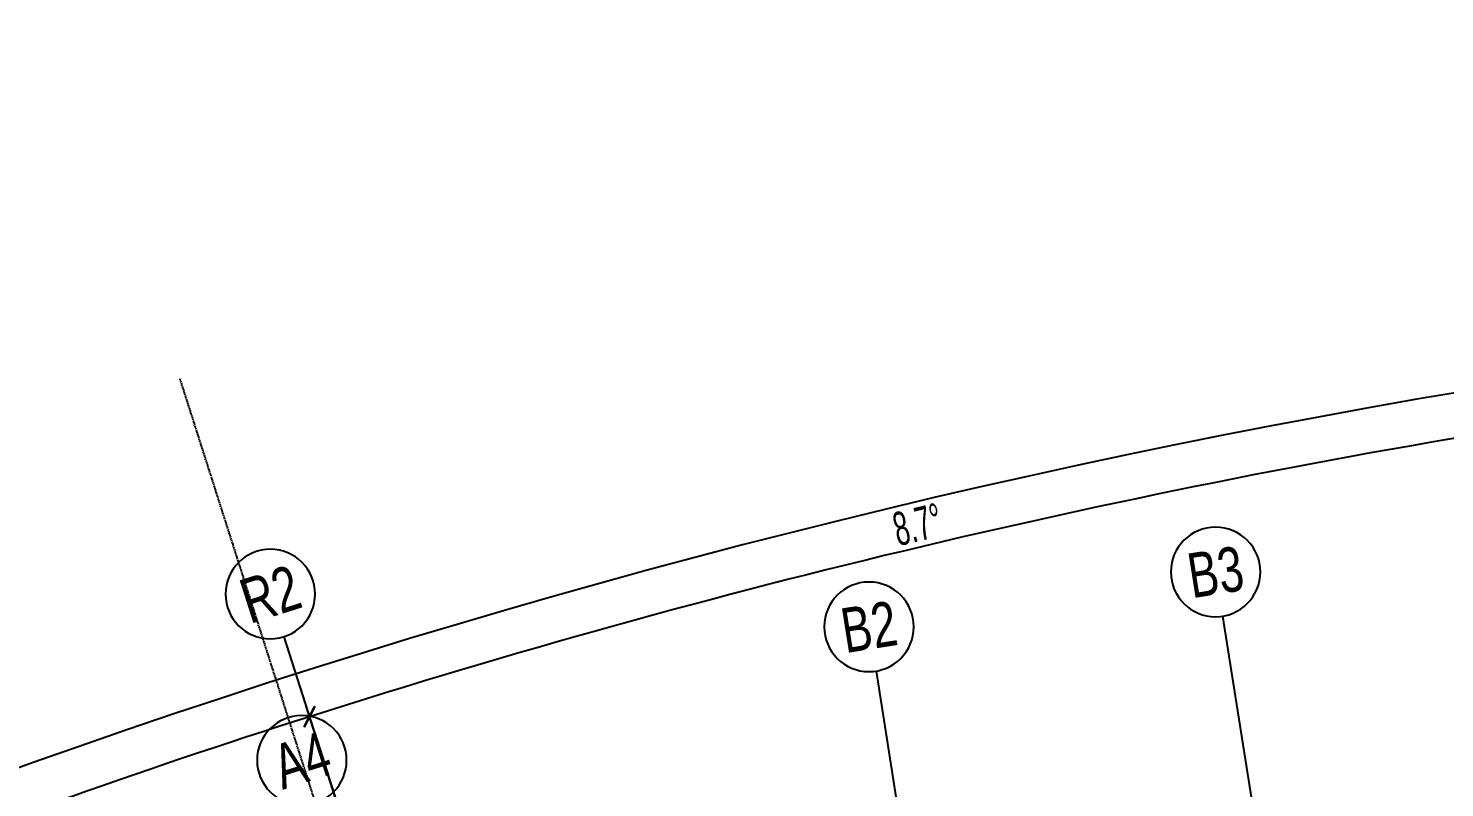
# Model space of a CAD drawing. Extents: x 162590 to 1345090, y -237084 to 1504616.
# Drawn here: x 198342 to 236284, y 188035 to 208385 of the extents above; entities that cross this region are included whole.
import ezdxf
from ezdxf.enums import TextEntityAlignment as Align

# ---------------------------------------------------------------- set-up
doc = ezdxf.new("R2010")
doc.units = 0
doc.linetypes.add('CENTER', pattern=[50.800000000000004, 31.75, -6.35, 6.35, -6.35])
doc.layers.get('0').update_dxf_attribs({"color": 8})
doc.layers.get('Defpoints').update_dxf_attribs({"color": 8})
doc.layers.add('#标注', color=8, linetype='Continuous')
doc.layers.add('DOTE', color=8, linetype='CENTER')
doc.styles.add('JHZX', font='jrs.shx', dxfattribs={"width": 0.6, "bigfont": 'jhz.shx'})
doc.dimstyles.new('JZBZ-300', dxfattribs={"dimscale": 300, "dimtxt": 3, "dimasz": 1.5, "dimexe": 1, "dimexo": 1, "dimgap": 0.5, "dimtad": 1, "dimdec": 0, "dimdsep": 46, "dimtxsty": 'JHZX', "dimblk1": 'ARCHTICK', "dimblk2": 'ARCHTICK', "dimsah": 1, "dimcen": 0, "dimclrd": 1, "dimclre": 1, "dimclrt": 2, "dimadec": 3, "dimazin": 2, "dimtfac": 1, "dimtdec": 0, "dimtix": 1, "dimtmove": 0, "dimatfit": 3, "dimfxl": 1, "dimtolj": 1, "dimlwd": -1, "dimlwe": -1, "dimarcsym": 1})

# ---------------------------------------------------------------- blocks, each defined once
blk = doc.blocks.new('cf-void-1')
at = {"layer": 'DOTE'}
blk.add_line((2131733.908834226, -494435.2528470057), (2099583.830264431, -394258.1491618489), dxfattribs=at)
blk = doc.blocks.new('95ssdkaD')
at = {"rotation": 359.9068811011902}
blk.add_blockref('cf-void-1', (-2123345.839592468, 422818.1915909614), dxfattribs=at)
blk = doc.blocks.new('*U49')
blk.add_line((-8.960830237663566e-17, -20), (0, 0))
blk.add_circle((0, -24), 4)
at = {"style": 'JHZX', "width": 0.75}
blk.add_attdef('AXES', text='', height=4, dxfattribs=at).set_placement((0, -24), align=Align.MIDDLE_CENTER)
blk = doc.blocks.new('_ARCHTICK')
at = {"color": 0, "linetype": 'ByBlock', "const_width": 0.15}
blk.add_lwpolyline([(-0.5, -0.5), (0.5, 0.5)], dxfattribs=at)
blk = doc.blocks.new('*D900')
at = {"layer": '#标注', "color": 8, "ltscale": 300, "transparency": 16777216}
for p, q in [((342529.7490962171, 186295.9538301647), (344059.3832187211, 191003.6835857127)), ((180692.0304120776, 176397.5349148866), (178600.0700160534, 180883.7584605278))]:
    blk.add_line(p, q, dxfattribs=at)
blk.add_arc((274175.1899259485, -24077.74756613443), 225849.9999967021, 71.9999999957651, 115.0000000052078, dxfattribs=at)
at = {"layer": 'Defpoints', "color": 0, "ltscale": 300, "transparency": 16777216}
for p in [(288618.6889616745, 201309.9358465031), (342437.0439978836, 186010.636875283), (180818.8158906245, 176125.6425787871), (274175.1899259485, -24077.74756613443)]:
    blk.add_point(p, dxfattribs=at)
at = {"layer": '#标注', "color": 8, "ltscale": 300, "transparency": 16777216, "xscale": 450, "yscale": 450, "zscale": 450}
for p, rotation in [((343966.6781203875, 190718.366630831), 341.9999999957651), ((178726.8554946003, 180611.8661244284), 205.0000000052078)]:
    blk.add_blockref('_ARCHTICK', p, dxfattribs=dict(at, rotation=rotation))
at = {"layer": '#标注', "color": 8, "ltscale": 300, "transparency": 16777216, "insert": (260350.7481465624, 201949.8775330882), "char_height": 900, "attachment_point": 5, "rotation": 3.500000000486394, "style": 'JHZX'}
blk.add_mtext('\\A1;43°', dxfattribs=at)
blk = doc.blocks.new('*D904')
at = {"layer": '#标注', "color": 8, "ltscale": 300, "transparency": 16777216}
for p, q in [((239571.8862595641, 194398.9133702524), (238985.2570156632, 198102.7446474842)), ((206923.0768508958, 186650.9720842286), (205782.9528724364, 190223.4526389332))]:
    blk.add_line(p, q, dxfattribs=at)
blk.add_arc((274175.1899259482, -24077.74756613454), 224649.9999967021, 99.00000000000024, 107.6999999998197, dxfattribs=at)
at = {"layer": 'Defpoints', "color": 0, "ltscale": 300, "transparency": 16777216}
for p in [(227851.4196775054, 195744.2959338014), (239618.8165990761, 194102.6068680739), (207014.2867691725, 186365.1736398523), (274175.1899259482, -24077.74756613454)]:
    blk.add_point(p, dxfattribs=at)
at = {"layer": '#标注', "color": 8, "ltscale": 300, "transparency": 16777216, "xscale": 450, "yscale": 450, "zscale": 450}
for p, rotation in [((239032.1873551753, 197806.4381453057), 9.000000000000254), ((205874.1627907132, 189937.6541945568), 197.6999999998197)]:
    blk.add_blockref('_ARCHTICK', p, dxfattribs=dict(at, rotation=rotation))
at = {"layer": '#标注', "color": 8, "ltscale": 300, "transparency": 16777216, "insert": (222165.2108412836, 195085.4897117608), "char_height": 900, "attachment_point": 5, "rotation": 13.349999999909999, "style": 'JHZX'}
blk.add_mtext('\\A1;8.7°', dxfattribs=at)
blk = doc.blocks.new('*D905')
at = {"layer": '#标注', "color": 8, "ltscale": 300, "transparency": 16777216}
for p, q in [((206923.0768508958, 186650.9720842286), (205782.9528724364, 190223.4526389335)), ((180692.0304120778, 176397.5349148866), (179107.2119302411, 179796.1891161303))]:
    blk.add_line(p, q, dxfattribs=at)
blk.add_arc((274175.1899259487, -24077.74756613432), 224649.9999967023, 107.6999999998198, 115.0000000052079, dxfattribs=at)
at = {"layer": 'Defpoints', "color": 0, "ltscale": 300, "transparency": 16777216}
for p in [(196849.3166745052, 186844.8254895253), (207014.2867691725, 186365.1736398523), (180818.8158906247, 176125.6425787871), (274175.1899259487, -24077.74756613432)]:
    blk.add_point(p, dxfattribs=at)
at = {"layer": '#标注', "color": 8, "ltscale": 300, "transparency": 16777216, "xscale": 450, "yscale": 450, "zscale": 450}
for p, rotation in [((205874.1627907131, 189937.6541945571), 17.69999999981979), ((179233.997408788, 179524.2967800308), 205.0000000052079)]:
    blk.add_blockref('_ARCHTICK', p, dxfattribs=dict(at, rotation=rotation))
at = {"layer": '#标注', "color": 8, "ltscale": 300, "transparency": 16777216, "insert": (192169.7410245429, 185714.2180783901), "char_height": 900, "attachment_point": 5, "rotation": 21.350000002513895, "style": 'JHZX'}
blk.add_mtext('\\A1;7.3°', dxfattribs=at)
blk = doc.blocks.new('*D742')
at = {"layer": '#标注', "color": 8, "ltscale": 300, "transparency": 16777216}
for p, q in [((342529.7490962171, 186295.9538301647), (344059.3832187211, 191003.6835857127)), ((180692.0304120776, 176397.5349148866), (178600.0700160534, 180883.7584605278))]:
    blk.add_line(p, q, dxfattribs=at)
blk.add_arc((274175.1899259485, -24077.74756613443), 225849.9999967021, 71.9999999957651, 115.0000000052078, dxfattribs=at)
at = {"layer": 'Defpoints', "color": 0, "ltscale": 300, "transparency": 16777216}
for p in [(288618.6889616745, 201309.9358465031), (342437.0439978836, 186010.636875283), (180818.8158906245, 176125.6425787871), (274175.1899259485, -24077.74756613443)]:
    blk.add_point(p, dxfattribs=at)
at = {"layer": '#标注', "color": 8, "ltscale": 300, "transparency": 16777216, "xscale": 450, "yscale": 450, "zscale": 450}
for p, rotation in [((343966.6781203875, 190718.366630831), 341.9999999957651), ((178726.8554946003, 180611.8661244284), 205.0000000052078)]:
    blk.add_blockref('_ARCHTICK', p, dxfattribs=dict(at, rotation=rotation))
at = {"layer": '#标注', "color": 8, "ltscale": 300, "transparency": 16777216, "insert": (260350.7481465624, 201949.8775330882), "char_height": 900, "attachment_point": 5, "rotation": 3.500000000486394, "style": 'JHZX'}
blk.add_mtext('\\A1;43°', dxfattribs=at)
blk = doc.blocks.new('*D746')
at = {"layer": '#标注', "color": 8, "ltscale": 300, "transparency": 16777216}
for p, q in [((239571.8862595641, 194398.9133702524), (238985.2570156632, 198102.7446474842)), ((206923.0768508958, 186650.9720842286), (205782.9528724364, 190223.4526389332))]:
    blk.add_line(p, q, dxfattribs=at)
blk.add_arc((274175.1899259482, -24077.74756613454), 224649.9999967021, 99.00000000000024, 107.6999999998197, dxfattribs=at)
at = {"layer": 'Defpoints', "color": 0, "ltscale": 300, "transparency": 16777216}
for p in [(227851.4196775054, 195744.2959338014), (239618.8165990761, 194102.6068680739), (207014.2867691725, 186365.1736398523), (274175.1899259482, -24077.74756613454)]:
    blk.add_point(p, dxfattribs=at)
at = {"layer": '#标注', "color": 8, "ltscale": 300, "transparency": 16777216, "xscale": 450, "yscale": 450, "zscale": 450}
for p, rotation in [((239032.1873551753, 197806.4381453057), 9.000000000000254), ((205874.1627907132, 189937.6541945568), 197.6999999998197)]:
    blk.add_blockref('_ARCHTICK', p, dxfattribs=dict(at, rotation=rotation))
at = {"layer": '#标注', "color": 8, "ltscale": 300, "transparency": 16777216, "insert": (222165.2108412836, 195085.4897117608), "char_height": 900, "attachment_point": 5, "rotation": 13.349999999909999, "style": 'JHZX'}
blk.add_mtext('\\A1;8.7°', dxfattribs=at)
blk = doc.blocks.new('*D747')
at = {"layer": '#标注', "color": 8, "ltscale": 300, "transparency": 16777216}
for p, q in [((206923.0768508958, 186650.9720842286), (205782.9528724364, 190223.4526389335)), ((180692.0304120778, 176397.5349148866), (179107.2119302411, 179796.1891161303))]:
    blk.add_line(p, q, dxfattribs=at)
blk.add_arc((274175.1899259487, -24077.74756613432), 224649.9999967023, 107.6999999998198, 115.0000000052079, dxfattribs=at)
at = {"layer": 'Defpoints', "color": 0, "ltscale": 300, "transparency": 16777216}
for p in [(196849.3166745052, 186844.8254895253), (207014.2867691725, 186365.1736398523), (180818.8158906247, 176125.6425787871), (274175.1899259487, -24077.74756613432)]:
    blk.add_point(p, dxfattribs=at)
at = {"layer": '#标注', "color": 8, "ltscale": 300, "transparency": 16777216, "xscale": 450, "yscale": 450, "zscale": 450}
for p, rotation in [((205874.1627907131, 189937.6541945571), 17.69999999981979), ((179233.997408788, 179524.2967800308), 205.0000000052079)]:
    blk.add_blockref('_ARCHTICK', p, dxfattribs=dict(at, rotation=rotation))
at = {"layer": '#标注', "color": 8, "ltscale": 300, "transparency": 16777216, "insert": (192169.7410245429, 185714.2180783901), "char_height": 900, "attachment_point": 5, "rotation": 21.350000002513895, "style": 'JHZX'}
blk.add_mtext('\\A1;7.3°', dxfattribs=at)
blk = doc.blocks.new('*D826')
at = {"layer": '#标注', "color": 8, "ltscale": 300, "transparency": 16777216}
for p, q in [((342529.7490962171, 186295.9538301647), (344059.3832187211, 191003.6835857127)), ((180692.0304120776, 176397.5349148866), (178600.0700160534, 180883.7584605278))]:
    blk.add_line(p, q, dxfattribs=at)
blk.add_arc((274175.1899259485, -24077.74756613443), 225849.9999967021, 71.9999999957651, 115.0000000052078, dxfattribs=at)
at = {"layer": 'Defpoints', "color": 0, "ltscale": 300, "transparency": 16777216}
for p in [(288618.6889616745, 201309.9358465031), (342437.0439978836, 186010.636875283), (180818.8158906245, 176125.6425787871), (274175.1899259485, -24077.74756613443)]:
    blk.add_point(p, dxfattribs=at)
at = {"layer": '#标注', "color": 8, "ltscale": 300, "transparency": 16777216, "xscale": 450, "yscale": 450, "zscale": 450}
for p, rotation in [((343966.6781203875, 190718.366630831), 341.9999999957651), ((178726.8554946003, 180611.8661244284), 205.0000000052078)]:
    blk.add_blockref('_ARCHTICK', p, dxfattribs=dict(at, rotation=rotation))
at = {"layer": '#标注', "color": 8, "ltscale": 300, "transparency": 16777216, "insert": (260350.7481465624, 201949.8775330882), "char_height": 900, "attachment_point": 5, "rotation": 3.500000000486394, "style": 'JHZX'}
blk.add_mtext('\\A1;43°', dxfattribs=at)
blk = doc.blocks.new('*D830')
at = {"layer": '#标注', "color": 8, "ltscale": 300, "transparency": 16777216}
for p, q in [((239571.8862595641, 194398.9133702524), (238985.2570156632, 198102.7446474842)), ((206923.0768508958, 186650.9720842286), (205782.9528724364, 190223.4526389332))]:
    blk.add_line(p, q, dxfattribs=at)
blk.add_arc((274175.1899259482, -24077.74756613454), 224649.9999967021, 99.00000000000024, 107.6999999998197, dxfattribs=at)
at = {"layer": 'Defpoints', "color": 0, "ltscale": 300, "transparency": 16777216}
for p in [(227851.4196775054, 195744.2959338014), (239618.8165990761, 194102.6068680739), (207014.2867691725, 186365.1736398523), (274175.1899259482, -24077.74756613454)]:
    blk.add_point(p, dxfattribs=at)
at = {"layer": '#标注', "color": 8, "ltscale": 300, "transparency": 16777216, "xscale": 450, "yscale": 450, "zscale": 450}
for p, rotation in [((239032.1873551753, 197806.4381453057), 9.000000000000254), ((205874.1627907132, 189937.6541945568), 197.6999999998197)]:
    blk.add_blockref('_ARCHTICK', p, dxfattribs=dict(at, rotation=rotation))
at = {"layer": '#标注', "color": 8, "ltscale": 300, "transparency": 16777216, "insert": (222165.2108412836, 195085.4897117608), "char_height": 900, "attachment_point": 5, "rotation": 13.349999999909999, "style": 'JHZX'}
blk.add_mtext('\\A1;8.7°', dxfattribs=at)
blk = doc.blocks.new('*D831')
at = {"layer": '#标注', "color": 8, "ltscale": 300, "transparency": 16777216}
for p, q in [((206923.0768508958, 186650.9720842286), (205782.9528724364, 190223.4526389335)), ((180692.0304120778, 176397.5349148866), (179107.2119302411, 179796.1891161303))]:
    blk.add_line(p, q, dxfattribs=at)
blk.add_arc((274175.1899259487, -24077.74756613432), 224649.9999967023, 107.6999999998198, 115.0000000052079, dxfattribs=at)
at = {"layer": 'Defpoints', "color": 0, "ltscale": 300, "transparency": 16777216}
for p in [(196849.3166745052, 186844.8254895253), (207014.2867691725, 186365.1736398523), (180818.8158906247, 176125.6425787871), (274175.1899259487, -24077.74756613432)]:
    blk.add_point(p, dxfattribs=at)
at = {"layer": '#标注', "color": 8, "ltscale": 300, "transparency": 16777216, "xscale": 450, "yscale": 450, "zscale": 450}
for p, rotation in [((205874.1627907131, 189937.6541945571), 17.69999999981979), ((179233.997408788, 179524.2967800308), 205.0000000052079)]:
    blk.add_blockref('_ARCHTICK', p, dxfattribs=dict(at, rotation=rotation))
at = {"layer": '#标注', "color": 8, "ltscale": 300, "transparency": 16777216, "insert": (192169.7410245429, 185714.2180783901), "char_height": 900, "attachment_point": 5, "rotation": 21.350000002513895, "style": 'JHZX'}
blk.add_mtext('\\A1;7.3°', dxfattribs=at)

msp = doc.modelspace()

# ---------------------------------------------------------------- block references
at = {"layer": '#标注'}
ref = msp.add_blockref('*U49', (231273.1529909561, 186705.9928820166), dxfattribs=dict(at, xscale=-300.0000000000004, yscale=300.0000000000004, zscale=300, rotation=188.9999999999997))
ref.add_attrib('AXES', 'B3', dxfattribs={"layer": '0', "height": 1200.000000000002, "rotation": 8.999999999999668, "style": 'JHZX', "width": 0.75}).set_placement((230146.8248426665, 193817.3489343016), align=Align.MIDDLE_CENTER)
ref = msp.add_blockref('*U49', (207014.2867691717, 186365.1736398521), dxfattribs=dict(at, xscale=-300, yscale=300, zscale=300, rotation=197.6999999998143))
ref.add_attrib('AXES', 'R2', dxfattribs={"layer": '0', "height": 1200, "rotation": 17.6999999998143, "style": 'JHZX', "width": 0.7500000000000001}).set_placement((204825.2487305304, 193224.336304885), align=Align.MIDDLE_CENTER)
ref = msp.add_blockref('*U49', (221988.8825893635, 185235.5089106385), dxfattribs=dict(at, xscale=-300.0000000000004, yscale=300.0000000000004, zscale=300, rotation=188.9999999999997))
ref.add_attrib('AXES', 'B2', dxfattribs={"layer": '0', "height": 1200.000000000002, "rotation": 8.999999999999668, "style": 'JHZX', "width": 0.75}).set_placement((220862.5544410739, 192346.8649629235), align=Align.MIDDLE_CENTER)
ref = msp.add_blockref('*U49', (207858.6799114966, 181910.3265059351), dxfattribs=dict(at, xscale=-300.0000000000005, yscale=300.0000000000005, zscale=300, rotation=197.6999999913982))
ref.add_attrib('AXES', 'A4', dxfattribs={"layer": '0', "height": 1200.000000000002, "rotation": 17.69999999139819, "style": 'JHZX', "width": 0.7500000000000001}).set_placement((205669.6418738628, 188769.4891712895), align=Align.MIDDLE_CENTER)
msp.add_blockref('95ssdkaD', (226809.7905320369, 173853.0657130389))

# ---------------------------------------------------------------- dimensions: what is measured, and where the dimension line sits
at = {"layer": '#标注', "ltscale": 300}
for base, center, p1, p2, picture, middle in [((288618.6889616745, 201309.9358465031), (274175.1899259485, -24077.74756613444), (342437.0439978836, 186010.636875283), (180818.8158906245, 176125.6425787871), '*D900', (260350.7481465624, 201949.8775330882)), ((288618.6889616745, 201309.9358465031), (274175.1899259485, -24077.74756613444), (342437.0439978836, 186010.636875283), (180818.8158906245, 176125.6425787871), '*D742', (260350.7481465624, 201949.8775330882)), ((288618.6889616745, 201309.9358465031), (274175.1899259485, -24077.74756613444), (342437.0439978836, 186010.636875283), (180818.8158906245, 176125.6425787871), '*D826', (260350.7481465624, 201949.8775330882)), ((227851.4196775054, 195744.2959338014), (274175.1899259482, -24077.74756613455), (239618.8165990761, 194102.6068680739), (207014.2867691725, 186365.1736398523), '*D904', (222165.2108412836, 195085.4897117608)), ((227851.4196775054, 195744.2959338014), (274175.1899259482, -24077.74756613455), (239618.8165990761, 194102.6068680739), (207014.2867691725, 186365.1736398523), '*D746', (222165.2108412836, 195085.4897117608)), ((227851.4196775054, 195744.2959338014), (274175.1899259482, -24077.74756613455), (239618.8165990761, 194102.6068680739), (207014.2867691725, 186365.1736398523), '*D830', (222165.2108412836, 195085.4897117608)), ((196849.3166745052, 186844.8254895253), (274175.1899259487, -24077.74756613432), (207014.2867691725, 186365.1736398523), (180818.8158906247, 176125.6425787871), '*D905', (192169.7410245429, 185714.2180783901)), ((196849.3166745052, 186844.8254895253), (274175.1899259487, -24077.74756613432), (207014.2867691725, 186365.1736398523), (180818.8158906247, 176125.6425787871), '*D747', (192169.7410245429, 185714.2180783901)), ((196849.3166745052, 186844.8254895253), (274175.1899259487, -24077.74756613432), (207014.2867691725, 186365.1736398523), (180818.8158906247, 176125.6425787871), '*D831', (192169.7410245429, 185714.2180783901))]:
    dim = msp.add_angular_dim_3p(base=base, center=center, p1=p1, p2=p2, dimstyle='JZBZ-300', override={"dimclrd": 8, "dimclre": 8, "dimclrt": 8}, dxfattribs=at)
    dim.commit()
    dim.dimension.update_dxf_attribs({"geometry": picture, "text_midpoint": middle})

doc.saveas('drawing.dxf')
